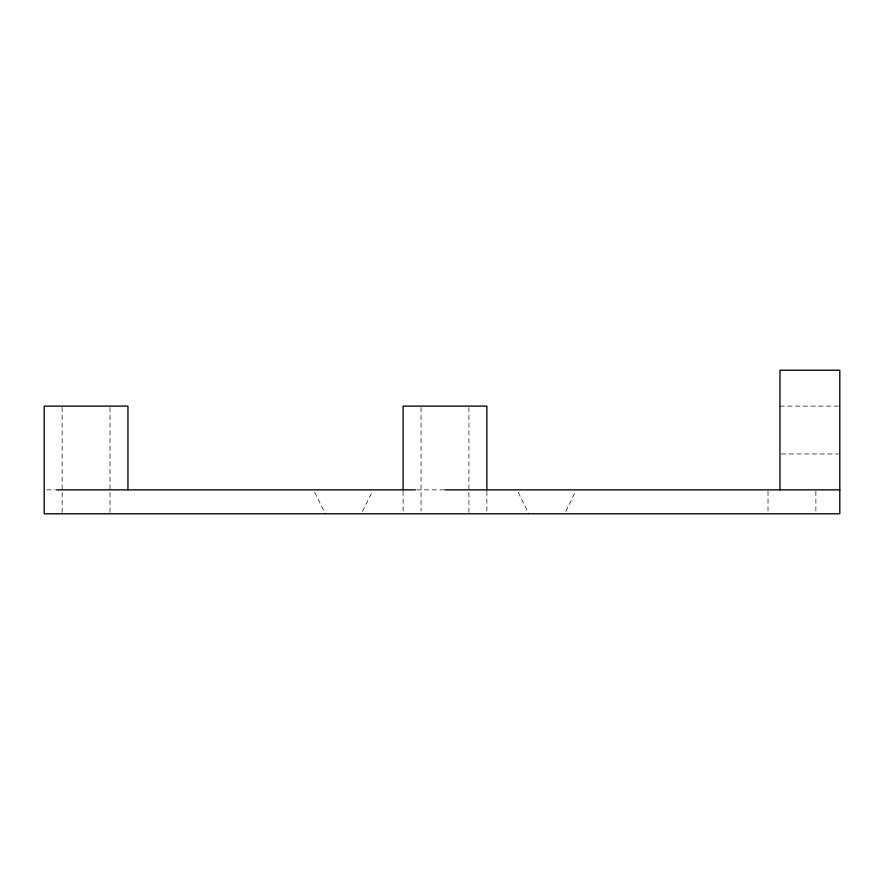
<?xml version="1.0" encoding="UTF-8"?>
<svg xmlns="http://www.w3.org/2000/svg" width="884" height="884" viewBox="0 0 884 884"><rect width="100%" height="100%" fill="white"/><g stroke="black" fill="none" stroke-linecap="round" stroke-linejoin="round"><path stroke-width="0.66" stroke-dasharray="4.42 3.31" d="M565.804 511.394L575.197 492.244M362.44 511.394L372.009 492.244M779.975 406.11L838.441 406.11M781.346 453.967L838.441 453.967M46.675 489.858L55.239 489.858M416.618 489.858L444.53 489.858M314.594 492.244L325.356 513.781M518.168 492.244L528.742 513.781M815.877 491.184L815.877 513.781M768.019 491.184L768.019 513.781M486.863 491.184L486.863 513.781M468.918 407.491L468.918 513.781M421.06 407.491L421.06 511.018M403.115 491.184L403.115 511.129M110.003 407.491L110.003 513.781M62.145 407.491L62.145 513.781"/><path stroke-width="1.33" d="M56.465 489.858L415.381 489.858M444.995 489.858L839.8 489.858M779.975 489.858L779.975 370.219L839.8 370.219L839.8 513.781L44.2 513.781L44.2 406.11L127.948 406.11L127.948 489.858M486.863 489.858L486.863 406.11L403.115 406.11L403.115 489.858"/></g></svg>
